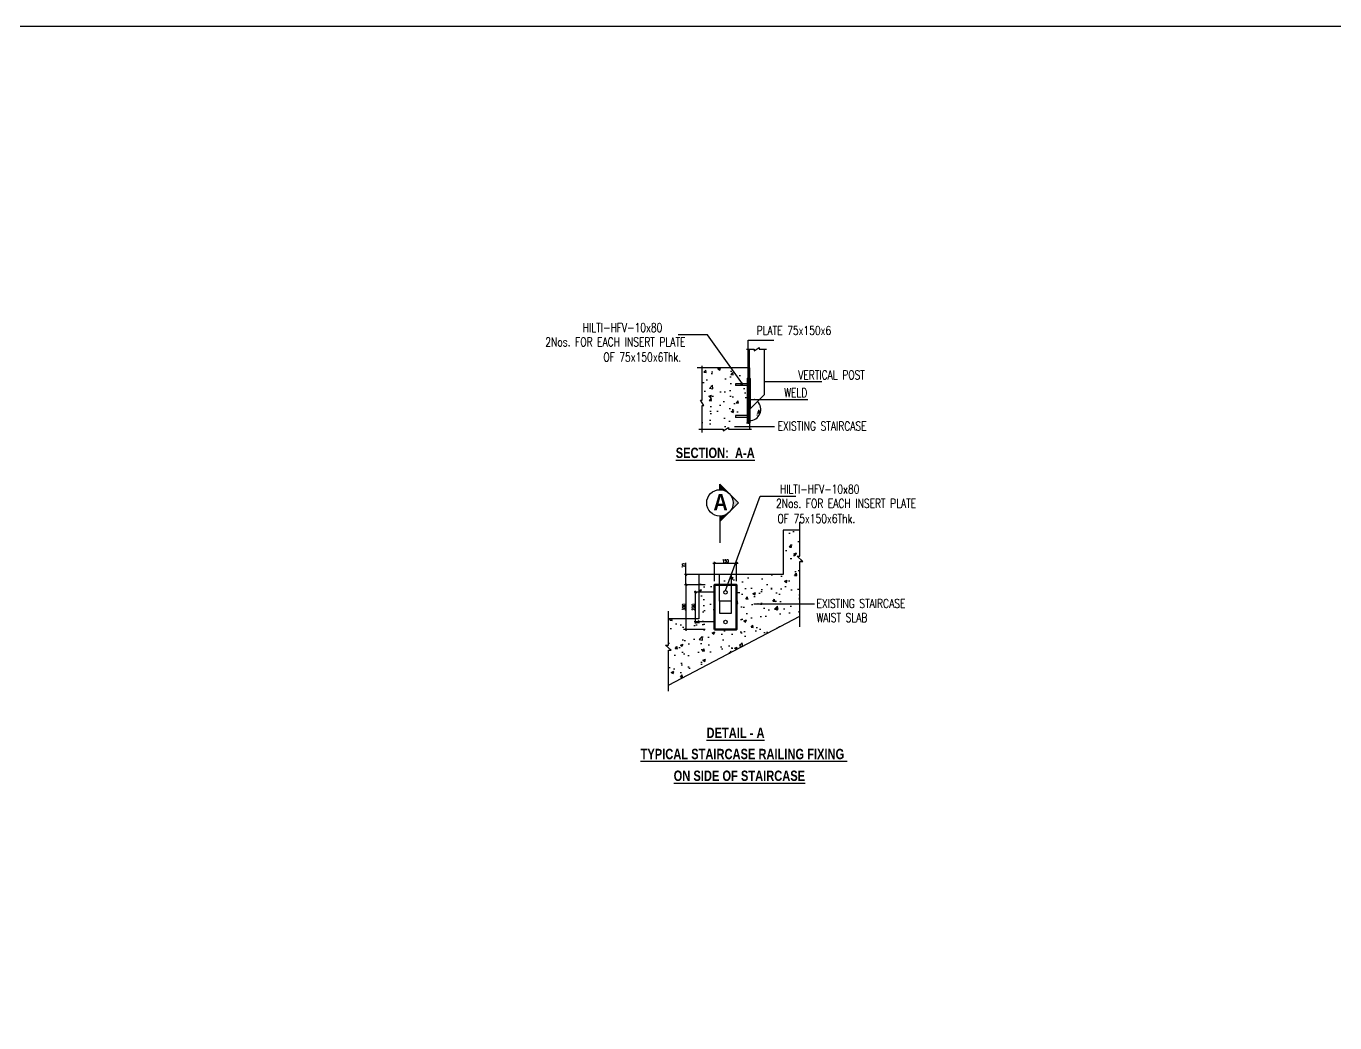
# Model space of a CAD drawing. Extents: x -32840 to 422982, y 280745 to 888746.
# Drawn here: x 368670 to 377495, y 474398 to 481119 of the extents above; entities that cross this region are included whole.
import ezdxf

# ---------------------------------------------------------------- set-up
doc = ezdxf.new("R2010")
doc.units = 0
doc.header["$LTSCALE"] = 1000
doc.header["$PDMODE"] = 3
for name, pattern in [('CONTINOUS', [0]), ('CONTINU', [0]), ('HIDDEN', [0.375, 0.25, -0.125])]:
    doc.linetypes.add(name, pattern=pattern)
doc.layers.get('Defpoints').update_dxf_attribs({"linetype": 'HIDDEN'})
for name, color, linetype in [('A-DIM-DET', 3, 'Continuous'), ('A-HAT', 8, 'Continuous'), ('A-RAIL-ELE', 5, 'Continuous'), ('BEAM-NUMBER', 4, 'Continuous'), ('BTXT', 6, 'Continuous'), ('DIM', 11, 'Continuous'), ('DIM1', 7, 'Continuous'), ('RAILING', 1, 'Continuous'), ('sectecxt', 3, 'Continuous'), ('secton', 8, 'Continuous'), ('Text', 7, 'Continuous')]:
    doc.layers.add(name, color=color, linetype=linetype)
doc.layers.add('driveway', color=8, linetype='Continuous', lineweight=9)
doc.layers.add('STR-DIM', color=106, linetype='CONTINOUS', lineweight=5)
doc.styles.add('BOLD', font='bold.shx', dxfattribs={"width": 0.8})
doc.styles.add('ROMANS', font='romans.shx', dxfattribs={"width": 0.8})
doc.dimstyles.new('110', dxfattribs={"dimscale": 20, "dimtxt": 3, "dimasz": 1, "dimexe": 1, "dimexo": 1, "dimgap": 0.4, "dimtad": 1, "dimdec": 0, "dimzin": 3, "dimdsep": 46, "dimtxsty": 'ROMANS', "dimblk": 'ARCHTICK', "dimcen": 0.0625, "dimdle": 1, "dimclrd": 3, "dimclre": 3, "dimclrt": 6, "dimadec": 0, "dimazin": 0, "dimtfac": 1, "dimtdec": 0, "dimtix": 1, "dimtmove": 1, "dimatfit": 3, "dimfxl": 1, "dimfrac": 2, "dimtolj": 1, "dimtzin": 3, "dimarcsym": 0})
doc.dimstyles.new('DIM10', dxfattribs={"dimscale": 10, "dimtxt": 2, "dimasz": 1.25, "dimexe": 1, "dimexo": 0.5, "dimgap": 0.5, "dimtad": 1, "dimdec": 0, "dimzin": 0, "dimdsep": 46, "dimtxsty": 'ROMANS', "dimblk": 'OBLIQUE', "dimcen": 0, "dimdle": 1, "dimclrd": 256, "dimclre": 256, "dimclrt": 140, "dimadec": 0, "dimazin": 0, "dimtfac": 1, "dimtdec": 0, "dimtmove": 0, "dimatfit": 3, "dimfxl": 1, "dimtolj": 1, "dimtzin": 0, "dimarcsym": 0})
doc.dimstyles.new('DIM20', dxfattribs={"dimscale": 20, "dimtxt": 2, "dimasz": 1.25, "dimexe": 1.5, "dimexo": 0.6, "dimgap": 0.5, "dimtad": 1, "dimdec": 0, "dimzin": 0, "dimdsep": 46, "dimtxsty": 'ROMANS', "dimblk": 'OBLIQUE', "dimcen": 0, "dimdle": 1.25, "dimclrd": 256, "dimclre": 256, "dimclrt": 4, "dimadec": 0, "dimazin": 0, "dimtfac": 1, "dimtdec": 0, "dimtmove": 0, "dimatfit": 3, "dimfxl": 1, "dimtolj": 1, "dimtzin": 0, "dimarcsym": 0})
pattern_1 = [(50, (279621.95, 496562.23), (182.18467, -15.93909), [19.05, -209.55]), (355, (279621.95, 496562.23), (-35.24342, 191.05685), [15.24, -167.6406]), (100.45144, (279637.13, 496560.9), (146.94125, 175.11775), [16.19, -178.09024]), (46.1842, (279621.95, 496613.03), (271.07904, -42.04233), [28.575, -314.325]), (96.63556, (279644.54, 496609.52), (237.4041, 247.4261), [24.285, -267.1356]), (351.18415, (279621.95, 496613.03), (237.4041, 247.4261), [22.86, -251.4597]), (21, (279647.35, 496600.33), (151.6144, -102.2652), [19.05, -209.55]), (326, (279647.35, 496600.33), (61.80203, 184.18797), [15.24, -167.64]), (71.45144, (279659.98, 496591.8), (213.41642, 81.92277), [16.19, -178.08994]), (37.5, (279621.95, 496562.225), (3.088603, 84.55504), [0, -165.608, 0, -170.18, 0, -168.275]), (7.5, (279621.95, 496562.225), (66.81966, 100.180575), [0, -97.028, 0, -161.798, 0, -64.135]), (327.5, (279565.306, 496562.225), (135.590595, -5.728744), [0, -63.5, 0, -198.12, 0, -262.89]), (317.5, (279539.9, 496562.23), (148.12918, 25.42649), [0, -82.55, 0, -131.572, 0, -186.69])]

# ---------------------------------------------------------------- blocks, each defined once
blk = doc.blocks.new('_Oblique')
at = {"color": 0, "linetype": 'ByBlock', "lineweight": -2}
blk.add_line((-0.5, -0.5), (0.5, 0.5), dxfattribs=at)
at = {"color": 0, "linetype": 'ByBlock'}
blk.add_line((-0.5, -0.5), (0.5, 0.5), dxfattribs=at)
blk = doc.blocks.new('*D2055')
at = {"layer": 'Defpoints', "color": 0, "linetype": 'Continuous', "ltscale": 2, "transparency": 16777216}
for p in [(373254, 477351.5), (373119.3, 477051.5), (373254, 477051.5)]:
    blk.add_point(p, dxfattribs=at)
at = {"layer": 'driveway', "lineweight": -2, "ltscale": 2, "transparency": 16777216}
for p, q in [((373249, 477351.5), (373109.3, 477351.5)), ((373119.3, 477361.5), (373119.3, 477041.5)), ((373249, 477051.5), (373109.3, 477051.5))]:
    blk.add_line(p, q, dxfattribs=at)
at = {"layer": 'driveway', "linetype": 'Continuous', "lineweight": -2, "ltscale": 2, "transparency": 16777216, "xscale": 12.5, "yscale": 12.5, "zscale": 12.5}
for p, rotation in [((373119.3, 477351.5), 90), ((373119.3, 477051.5), 270)]:
    blk.add_blockref('_Oblique', p, dxfattribs=dict(at, rotation=rotation))
at = {"layer": 'driveway', "color": 140, "linetype": 'Continuous', "ltscale": 2, "transparency": 16777216, "insert": (373104.3, 477201.5), "char_height": 20, "attachment_point": 5, "rotation": 90, "style": 'ROMANS'}
blk.add_mtext('\\A1;300', dxfattribs=at)
blk = doc.blocks.new('A$C0C5E7853')
at = {"layer": 'secton', "linetype": 'CONTINU', "ltscale": 240}
for points in [[(281, 842), (0, 562), (281, 281, -0.198912), (165, 562, -0.198912)], [(281, 842, -0.198912), (562, 959), (562, 1123)], [(562, 165, -0.198912), (281, 281), (562, 0)]]:
    blk.add_hatch(color=8, dxfattribs=at).paths.add_polyline_path(points)
at = {"layer": 'secton', "color": 2}
blk.add_line((562, 959, 0), (562, 1760, 0), dxfattribs=at)
at = {"layer": 'secton', "color": 2, "linetype": 'Continuous'}
for p, q in [((562, 1123, 0), (0, 562, 0)), ((562, 0, 0), (0, 562, 0)), ((562, 165, 0), (562, 0, 0))]:
    blk.add_line(p, q, dxfattribs=at)
at = {"layer": 'secton', "color": 2}
blk.add_circle((562, 562, 0), 397, dxfattribs=at)
blk = doc.blocks.new('*D2056')
at = {"layer": 'Defpoints', "color": 0, "linetype": 'Continuous', "ltscale": 2, "transparency": 16777216}
for p in [(373183.8, 477301.5), (373310.7, 477301.5), (373310.7, 477101.5)]:
    blk.add_point(p, dxfattribs=at)
at = {"layer": 'driveway', "lineweight": -2, "ltscale": 2, "transparency": 16777216}
for p, q in [((373305.7, 477301.5), (373173.8, 477301.5)), ((373183.8, 477091.5), (373183.8, 477311.5)), ((373305.7, 477101.5), (373173.8, 477101.5))]:
    blk.add_line(p, q, dxfattribs=at)
at = {"layer": 'driveway', "linetype": 'Continuous', "lineweight": -2, "ltscale": 2, "transparency": 16777216, "xscale": 12.5, "yscale": 12.5, "zscale": 12.5}
for p, rotation in [((373183.8, 477301.5), 90), ((373183.8, 477101.5), 270)]:
    blk.add_blockref('_Oblique', p, dxfattribs=dict(at, rotation=rotation))
at = {"layer": 'driveway', "color": 140, "linetype": 'Continuous', "ltscale": 2, "transparency": 16777216, "insert": (373168.8, 477201.5), "char_height": 20, "attachment_point": 5, "rotation": 90, "style": 'ROMANS'}
blk.add_mtext('\\A1;200', dxfattribs=at)
blk = doc.blocks.new('*D2057')
at = {"layer": 'Defpoints', "color": 0, "linetype": 'Continuous', "ltscale": 2, "transparency": 16777216}
for p in [(373460.7, 477497.7), (373310.7, 477370.8), (373460.7, 477370.8)]:
    blk.add_point(p, dxfattribs=at)
at = {"layer": 'driveway', "lineweight": -2, "ltscale": 2, "transparency": 16777216}
for p, q in [((373300.7, 477497.7), (373470.7, 477497.7)), ((373310.7, 477375.8), (373310.7, 477507.7)), ((373460.7, 477375.8), (373460.7, 477507.7))]:
    blk.add_line(p, q, dxfattribs=at)
at = {"layer": 'driveway', "linetype": 'Continuous', "lineweight": -2, "ltscale": 2, "transparency": 16777216, "xscale": 12.5, "yscale": 12.5, "zscale": 12.5, "rotation": 180}
blk.add_blockref('_Oblique', (373310.7, 477497.7), dxfattribs=at)
at = {"layer": 'driveway', "linetype": 'Continuous', "lineweight": -2, "ltscale": 2, "transparency": 16777216, "xscale": 12.5, "yscale": 12.5, "zscale": 12.5}
blk.add_blockref('_Oblique', (373460.7, 477497.7), dxfattribs=at)
at = {"layer": 'driveway', "color": 140, "linetype": 'Continuous', "ltscale": 2, "transparency": 16777216, "insert": (373385.7, 477512.7), "char_height": 20, "attachment_point": 5, "style": 'ROMANS'}
blk.add_mtext('\\A1;150', dxfattribs=at)
blk = doc.blocks.new('*D2058')
at = {"layer": 'Defpoints', "color": 0, "linetype": 'Continuous', "ltscale": 2, "transparency": 16777216}
for p in [(373254, 477421.5), (373119.3, 477351.5), (373254, 477351.5, -1.6)]:
    blk.add_point(p, dxfattribs=at)
at = {"layer": 'driveway', "lineweight": -2, "ltscale": 2, "transparency": 16777216}
for p, q in [((373119.3, 477421.5), (373119.3, 477500.3)), ((373249, 477421.5), (373109.3, 477421.5)), ((373119.3, 477351.5), (373119.3, 477431.5)), ((373249, 477351.5), (373109.3, 477351.5))]:
    blk.add_line(p, q, dxfattribs=at)
at = {"layer": 'driveway', "linetype": 'Continuous', "lineweight": -2, "ltscale": 2, "transparency": 16777216, "xscale": 12.5, "yscale": 12.5, "zscale": 12.5}
for p, rotation in [((373119.3, 477421.5), 90), ((373119.3, 477351.5), 270)]:
    blk.add_blockref('_Oblique', p, dxfattribs=dict(at, rotation=rotation))
at = {"layer": 'driveway', "color": 140, "linetype": 'Continuous', "ltscale": 2, "transparency": 16777216, "insert": (373104.3, 477482.4), "char_height": 20, "attachment_point": 5, "rotation": 90, "style": 'ROMANS'}
blk.add_mtext('\\A1;70', dxfattribs=at)
blk = doc.blocks.new('_ArchTick')
at = {"color": 0, "linetype": 'ByBlock', "const_width": 0.15}
blk.add_lwpolyline([(-0.5, -0.5), (0.5, 0.5)], dxfattribs=at)
blk = doc.blocks.new('*D2059')
at = {"layer": 'A-RAIL-ELE', "color": 3, "lineweight": -2, "transparency": 16777216}
blk.add_arc((373548, 478535.2), 76.2, 270, 45, dxfattribs=at)
at = {"layer": 'Defpoints', "color": 0, "transparency": 16777216}
for p in [(373548, 478815.1), (373648, 478635.2), (373548, 478535.2), (373601.9, 478481.3), (373548, 478401.1)]:
    blk.add_point(p, dxfattribs=at)
at = {"layer": 'A-RAIL-ELE', "color": 3, "lineweight": -2, "transparency": 16777216, "xscale": 5, "yscale": 5, "zscale": 5}
for p, rotation in [((373601.9, 478589.1), 135.0000000000138), ((373548, 478459), 180.0000000000009)]:
    blk.add_blockref('_ArchTick', p, dxfattribs=dict(at, rotation=rotation))
at = {"layer": 'A-RAIL-ELE', "color": 6, "transparency": 16777216, "insert": (373609.6, 478509.7), "char_height": 15, "attachment_point": 5, "rotation": 67.5, "style": 'ROMANS'}
blk.add_mtext('\\A1;135°', dxfattribs=at)

msp = doc.modelspace()

# ---------------------------------------------------------------- hatches: boundary and pattern name
at = {"layer": 'A-HAT', "ltscale": 0.25}
h = msp.add_hatch(dxfattribs=at)
h.set_pattern_fill('AR-CONC', color=8)
h.set_pattern_definition(pattern_1)
h.paths.add_polyline_path([(373536, 478766.1), (373453, 478766.1), (373453, 478778.1), (373536, 478778.1), (373536, 478815.1), (373228, 478815.1), (373228, 478597), (373217.1, 478597), (373238.7, 478562.3), (373228, 478562.3), (373228, 478418.5), (373370.4, 478418.5), (373370.4, 478407.8), (373405.1, 478429.5), (373405.1, 478418.5), (373548, 478418.5), (373548, 478515.1), (373536, 478515.1), (373536, 478552), (373453, 478552), (373453, 478564), (373536, 478564)])
h = msp.add_hatch(dxfattribs=at)
h.set_pattern_fill('AR-CONC', color=8)
h.set_pattern_definition(pattern_1)
h.paths.add_polyline_path([(373887.8, 477510.2), (373906.5, 477510.2), (373869, 477544.9), (373887.8, 477544.9), (373887.8, 477721.5), (373775.7, 477721.5), (373775.7, 477421.5), (373205.7, 477421.5), (373205.7, 477121.5), (373000.6, 477121.5), (373000.6, 476944.9), (372981.9, 476944.9), (373019.4, 476910.2), (373000.6, 476910.2), (373000.6, 476674.5), (373887.8, 477141.4)])
h.paths.add_polyline_path([(373460.7, 477051.5), (373310.7, 477051.5), (373310.7, 477351.5), (373460.7, 477351.5)], flags=16)
h.paths.add_polyline_path([(373329.9, 477201.5, -1), (373441.5, 477201.5, -1)], flags=0)
h.paths.add_polyline_path([(373335.7, 477201.5, -1), (373435.7, 477201.5, -1)], flags=0)
h.paths.add_polyline_path([(373373.7, 477101.5, -1), (373397.7, 477101.5, -1)], flags=0)
h.paths.add_polyline_path([(373373.7, 477301.5, -1), (373397.7, 477301.5, -1)], flags=0)

# ---------------------------------------------------------------- linework, layer by layer
msp.add_lwpolyline([(316994.9, 481119.3), (382705.2, 481119.3), (382705.2, 447633.9), (316994.9, 447633.9)], close=True)
at = {"layer": 'A-DIM-DET'}
for p, q in [((373345.7, 477241.5, 0.5), (373345.7, 477421.5, 2.2)), ((373425.7, 477241.5, 0.5), (373425.7, 477421.5, 2.2))]:
    msp.add_line(p, q, dxfattribs=at)
at = {"layer": 'A-DIM-DET', "const_width": 8, "elevation": 1.4}
msp.add_lwpolyline([(373553.1, 478537.7), (373553.1, 478745.1)], dxfattribs=at)
at = {"layer": 'A-DIM-DET', "elevation": 0.5}
msp.add_lwpolyline([(373345.7, 477161.5), (373425.7, 477161.5), (373425.7, 477241.5), (373345.7, 477241.5)], close=True, dxfattribs=at)
at = {"layer": 'BEAM-NUMBER', "color": 7}
for p, q in [((373453, 478705.7, 1.4), (373453, 478696.3, 1.4)), ((373541.9, 478707, 1.4), (373454.3, 478707, 1.4)), ((373541.9, 478707, 1.4), (373454.3, 478707, 1.4)), ((373541.6, 478695, 1.4), (373454.3, 478695, 1.4)), ((373541.6, 478695, 1.4), (373454.3, 478695, 1.4)), ((373541.6, 478695, 1.4), (373548, 478689, 1.4)), ((373541.6, 478695, 1.4), (373548, 478689, 1.4)), ((373541.9, 478707, 1.4), (373548, 478713, 1.4)), ((373548, 478689, 1.4), (373548, 478713, 1.4)), ((373548, 478689, 1.4), (373548, 478713, 1.4)), ((373548, 478689, 1.4), (373548, 478713, 1.4)), ((373453, 478491.6, 1.4), (373453, 478482.2, 1.4)), ((373541.9, 478492.9, 1.4), (373454.3, 478492.9, 1.4)), ((373541.9, 478492.9, 1.4), (373454.3, 478492.9, 1.4)), ((373541.6, 478480.9, 1.4), (373454.3, 478480.9, 1.4)), ((373541.6, 478480.9, 1.4), (373454.3, 478480.9, 1.4)), ((373541.6, 478480.9, 1.4), (373548, 478474.9, 1.4)), ((373541.6, 478480.9, 1.4), (373548, 478474.9, 1.4)), ((373541.9, 478492.9, 1.4), (373548, 478498.9, 1.4)), ((373548, 478474.9, 1.4), (373548, 478498.9, 1.4)), ((373548, 478474.9, 1.4), (373548, 478498.9, 1.4)), ((373548, 478474.9, 1.4), (373548, 478498.9, 1.4))]:
    msp.add_line(p, q, dxfattribs=at)
for centre, start, end in [((373454.3, 478705.7, 1.4), 90, 180), ((373454.3, 478696.3, 1.4), 180, 270), ((373454.3, 478491.6, 1.4), 90, 180), ((373454.3, 478482.2, 1.4), 180, 270)]:
    msp.add_arc(centre, 1.31, start, end, dxfattribs=at)
at = {"layer": 'DIM', "linetype": 'Continuous', "ltscale": 2}
for p, q in [((373527.2, 478941.5, 1.4), (373578.7, 478941.5, 1.4)), ((373578.7, 478930.8, 1.4), (373613.4, 478952.5, 1.4)), ((373578.7, 478941.5, 1.4), (373578.7, 478930.8, 1.4)), ((373613.4, 478952.5, 1.4), (373613.4, 478941.5, 1.4)), ((373613.4, 478941.5, 1.4), (373662.4, 478941.5, 1.4)), ((373228, 478597, 1.4), (373228, 478828.2, 1.4)), ((373548, 478815.1, 1.4), (373194.2, 478815.1, 1.4)), ((373548, 478815.1, 1.4), (373548, 478401.1, 1.4)), ((373217.1, 478597, 1.4), (373228, 478597, 1.4)), ((373238.7, 478562.3, 1.4), (373217.1, 478597, 1.4)), ((373228, 478379.3, 1.4), (373228, 478562.3, 1.4)), ((373228, 478562.3, 1.4), (373238.7, 478562.3, 1.4)), ((373204.9, 478401.1, 1.4), (373370.4, 478401.1, 1.4)), ((373370.4, 478390.4, 1.4), (373405.1, 478412, 1.4)), ((373370.4, 478401.1, 1.4), (373370.4, 478390.4, 1.4)), ((373405.1, 478412, 1.4), (373405.1, 478401.1, 1.4)), ((373405.1, 478401.1, 1.4), (373561.4, 478401.1, 1.4)), ((373887.8, 477544.9, 0.5), (373887.8, 477774, 0.5)), ((373887.8, 477721.5, 0.5), (373775.7, 477721.5, 0.5)), ((373775.7, 477721.5, 0.5), (373775.7, 477421.5, 0.5)), ((373869, 477544.9, 0.5), (373887.8, 477544.9, 0.5)), ((373906.5, 477510.2, 0.5), (373869, 477544.9, 0.5)), ((373887.8, 477068.8, 0.5), (373887.8, 477510.2, 0.5)), ((373887.8, 477510.2, 0.5), (373906.5, 477510.2, 0.5)), ((373775.7, 477421.5, 0.5), (373205.7, 477421.5, 0.5)), ((373205.7, 477421.5, 0.5), (373205.7, 477121.5, 0.5)), ((373000.6, 476944.9, 0.5), (373000.6, 477174, 0.5)), ((373205.7, 477121.5, 0.5), (373000.6, 477121.5, 0.5)), ((372981.9, 476944.9, 0.5), (373000.6, 476944.9, 0.5)), ((373019.4, 476910.2, 0.5), (372981.9, 476944.9, 0.5)), ((373000.6, 476634.8, 0.5), (373000.6, 476910.2, 0.5)), ((373000.6, 476910.2, 0.5), (373019.4, 476910.2, 0.5))]:
    msp.add_line(p, q, dxfattribs=at)
at = {"layer": 'DIM', "color": 2, "linetype": 'Continuous', "lineweight": 50, "ltscale": 2}
for points, elevation in [([(373548, 478445.1), (373548, 478745.1), (373536, 478745.1), (373536, 478445.1)], 1.4), ([(373310.7, 477051.5), (373310.7, 477351.5), (373460.7, 477351.5), (373460.7, 477051.5)], 0.5)]:
    msp.add_lwpolyline(points, close=True, dxfattribs=dict(at, elevation=elevation))
at = {"layer": 'DIM', "linetype": 'Continuous', "ltscale": 2, "elevation": 0.5}
msp.add_lwpolyline([(373000.6, 476674.5), (373887.8, 477141.4)], dxfattribs=at)
at = {"layer": 'DIM', "color": 6, "linetype": 'Continuous', "ltscale": 2}
for centre in [(373385.7, 477301.5, 0.5), (373385.7, 477101.5, 0.5)]:
    msp.add_circle(centre, 12, dxfattribs=at)
at = {"layer": 'RAILING', "color": 1}
for p, q in [((373548, 478537.7, 1.4), (373548, 478941.5, 1.4)), ((373648, 478635.2, 1.4), (373648, 478941.5, 1.4)), ((373648, 478635.2, 1.4), (373548, 478535.2, 1.4))]:
    msp.add_line(p, q, dxfattribs=at)

# ---------------------------------------------------------------- block references
at = {"layer": 'DIM1', "color": 8, "linetype": 'CONTINU', "ltscale": 240, "xscale": 0.2247855302880453, "yscale": 0.2247855302880453, "zscale": 0.2247855302880453, "rotation": 179.9999999999922}
msp.add_blockref('A$C0C5E7853', (373474.4, 478030.6, -8098.8), dxfattribs=at)

# ---------------------------------------------------------------- texts
at = {"layer": 'BTXT', "color": 6, "style": 'BOLD', "width": 0.8}
for s, p in [('%%USECTION:  A-A', (373050.3, 478207, 1.4)), ('%%UDETAIL - A', (373257.9, 476318.7, 1.4)), ('%%UTYPICAL STAIRCASE RAILING FIXING ', (372813.3, 476176, 1.4)), ('%%UON SIDE OF STAIRCASE', (373036.3, 476029.3, 1.4))]:
    msp.add_text(s, height=70, dxfattribs=at).set_placement(p)
at = {"layer": 'sectecxt', "color": 6, "linetype": 'Continuous', "style": 'BOLD', "width": 0.9}
msp.add_text('A', height=111, dxfattribs=at).set_placement((373304.3, 477854.1, 0.5))
at = {"layer": 'Text', "style": 'ROMANS', "width": 0.75}
for s, p in [('HILTI-HFV-10x80', (372423.5, 479056.4, 1.4)), ('PLATE 75x150x6', (373595.3, 479037.3, 1.4)), ('2Nos. FOR EACH INSERT PLATE  ', (372171, 478960.2, 1.4)), ('OF 75x150x6Thk. ', (372562, 478857.7, 1.4)), ('VERTICAL POST', (373876.1, 478737.4, 1.4)), ('WELD', (373781.5, 478617.3, 1.4)), ('EXISTING STAIRCASE', (373737.3, 478392.8, 1.4)), ('HILTI-HFV-10x80', (373752.8, 477967.1, 0.5)), ('2Nos. FOR EACH INSERT PLATE  ', (373726.8, 477871, 0.5)), ('OF 75x150x6Thk. ', (373736.5, 477768.4, 0.5)), ('EXISTING STAIRCASE', (373999.4, 477195.9, 0.5)), ('WAIST SLAB', (373999.4, 477100.8, 0.5))]:
    msp.add_text(s, height=60, dxfattribs=at).set_placement(p)

# ---------------------------------------------------------------- dimensions: what is measured, and where the dimension line sits
at = {"layer": 'A-RAIL-ELE'}
dim = msp.add_angular_dim_2l(base=(373601.9, 478481.3), line1=((373648, 478635.2, 1.4), (373548, 478535.2, 1.4)), line2=((373548, 478815.1, 1.4), (373548, 478401.1, 1.4)), dimstyle='110', override={"dimscale": 5, "dimtxt": 3, "dimtmove": 2}, dxfattribs=at)
dim.commit()
dim.dimension.update_dxf_attribs({"geometry": '*D2059', "text_midpoint": (373609.6, 478509.7, 1.4)})
at = {"layer": 'driveway', "color": 8, "linetype": 'Continuous', "ltscale": 2}
dim = msp.add_linear_dim(base=(373119.3, 477351.5, 2.2), p1=(373254, 477421.5, 2.2), p2=(373254, 477351.5, 0.5), angle=90, dimstyle='DIM10', override={"dimfxl": 0.2}, dxfattribs=at)
dim.commit()
dim.dimension.update_dxf_attribs({"geometry": '*D2058', "text_midpoint": (373119.3, 477482.4, 2.2), "dimtype": 160})
dim = msp.add_linear_dim(base=(373460.7, 477497.7, 0.5), p1=(373310.7, 477370.8, 0.5), p2=(373460.7, 477370.8, 0.5), dimstyle='DIM10', override={"dimfxl": 0.2}, dxfattribs=at)
dim.commit()
dim.dimension.update_dxf_attribs({"geometry": '*D2057', "text_midpoint": (373385.7, 477512.7, 0.5)})
for base, p1, p2, picture, middle in [((373119.3, 477051.5, 0.5), (373254, 477351.5, 0.5), (373254, 477051.5, 0.5), '*D2055', (373104.3, 477201.5, 0.5)), ((373183.8, 477301.5, 0.5), (373310.7, 477101.5, 0.5), (373310.7, 477301.5, 0.5), '*D2056', (373168.8, 477201.5, 0.5))]:
    dim = msp.add_linear_dim(base=base, p1=p1, p2=p2, angle=90, dimstyle='DIM10', override={"dimfxl": 0.2}, dxfattribs=at)
    dim.commit()
    dim.dimension.update_dxf_attribs({"geometry": picture, "text_midpoint": middle})

# ---------------------------------------------------------------- leaders
at = {"layer": 'STR-DIM'}
for points, override in [([(373499.5, 478708.1, 1.4), (373265.3, 479038, 1.4), (373065.6, 479037.6, 1.4)], {"dimasz": 1.5}), ([(373538.4, 478745.1, 1.4), (373538.4, 479002.9, 1.4), (373711.9, 479002.9, 1.4)], {"dimasz": 1.5}), ([(373648, 478722.5, 154533.8), (374036.2, 478722.5, 154533.8)], {"dimasz": 1.5}), ([(373553.4, 478602.3, 154533.8), (373941.6, 478602.3, 154533.8)], {"dimasz": 1.5}), ([(373445.7, 478420.6, 1.4), (373717, 478420.6, 1.4)], {"dimasz": 1}), ([(373385.7, 477313.5, 0.5), (373619.9, 477948.7, 0.5), (373860, 477948.7, 0.5)], {"dimasz": 1.5}), ([(373576.1, 477223.8, 154533), (373985, 477223.8, 154533)], {"dimasz": 1.5})]:
    msp.add_leader(points, dimstyle='DIM20', override=override, dxfattribs=at)

doc.saveas('drawing.dxf')
